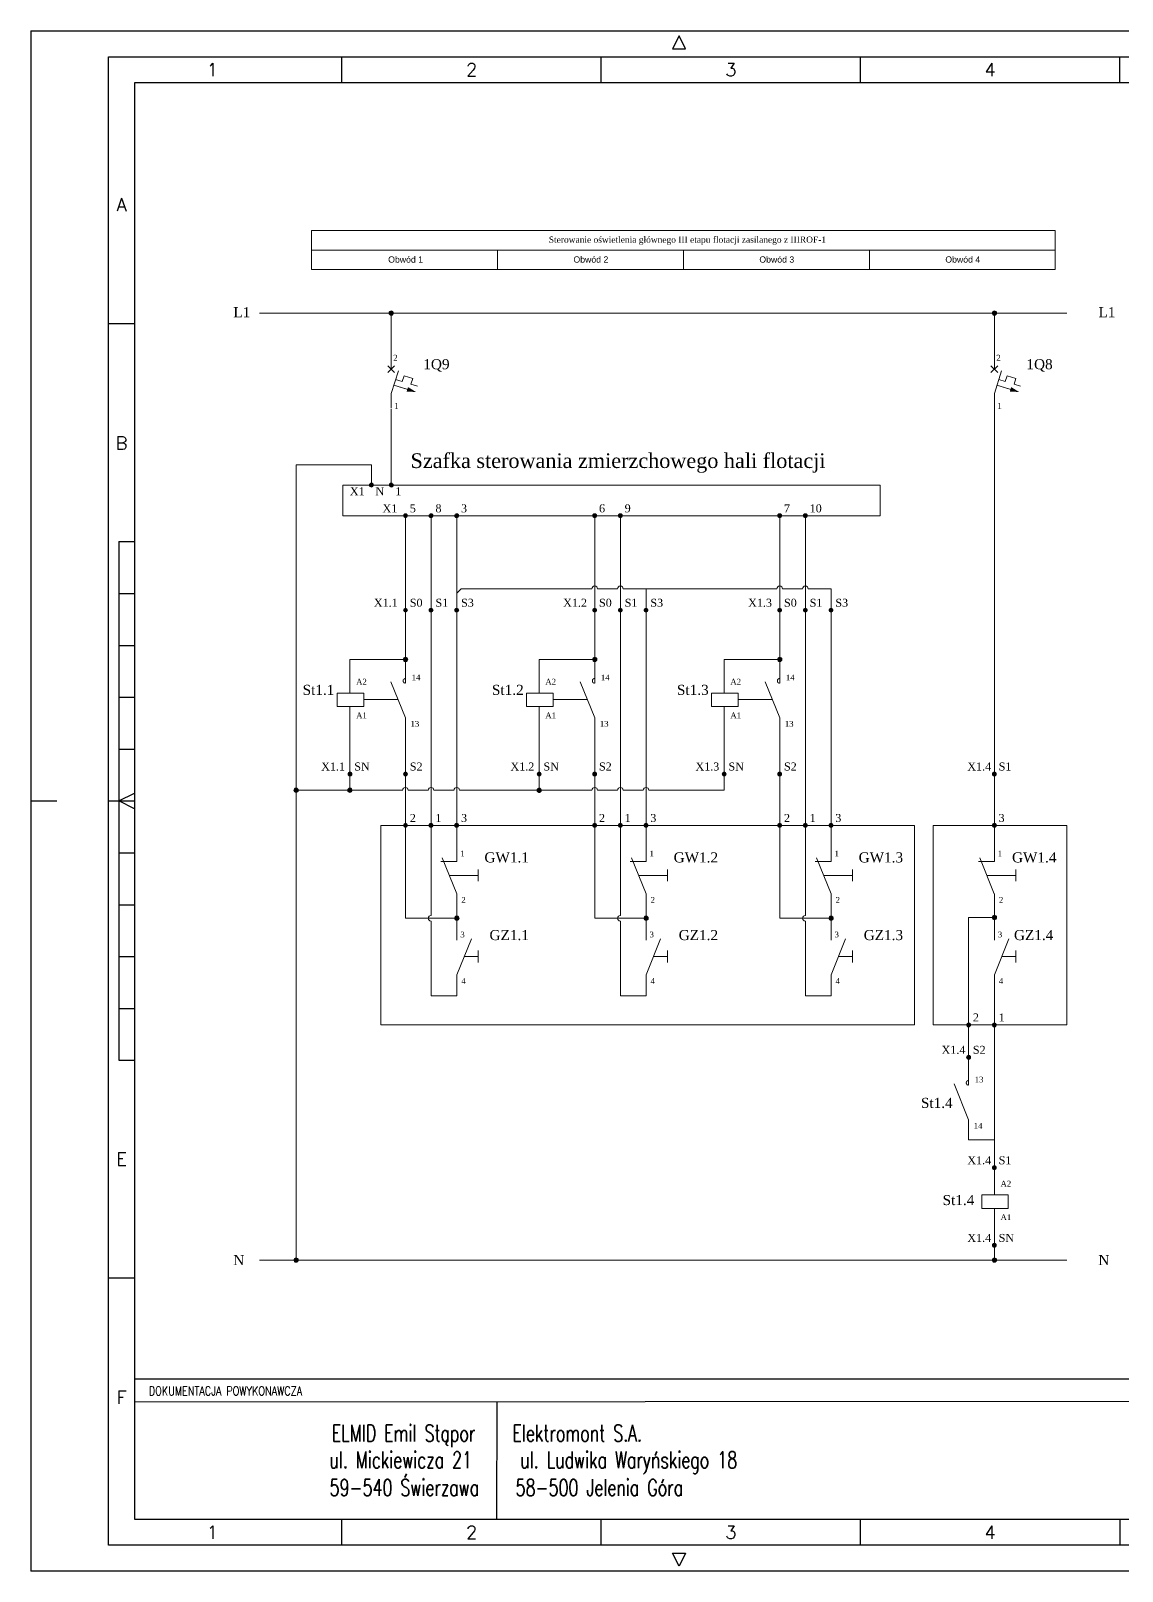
# Model space of a CAD drawing. Header units: millimetres. Extents: x 5687 to 64392, y -1898 to 18483.
# Drawn here: x 27838 to 38256, y -1898 to 12803 of the extents above; entities that cross this region are included whole.
import ezdxf
from ezdxf.enums import TextEntityAlignment as Align

# ---------------------------------------------------------------- set-up
doc = ezdxf.new("R2010")
doc.units = ezdxf.units.MM
doc.header["$LTSCALE"] = 0.3
doc.linetypes.add('ACAD_ISO02W100', pattern=[15, 12, -3])
doc.linetypes.add('ACAD_ISO05W100', pattern=[33, 24, -3, 0, -3, 0, -3])
doc.layers.get('0').update_dxf_attribs({"linetype": 'CONTINUOUS'})
for name, color, linetype in [('0 @ 1', 7, 'CONTINUOUS'), ('_A_TABELA-LAYOUT', 1, 'CONTINUOUS'), ('CIENKA', 1, 'CONTINUOUS'), ('GRUBA', 7, 'CONTINUOUS')]:
    doc.layers.add(name, color=color, linetype=linetype)
doc.styles.add('Annotative', font='ARIAL.TTF')
doc.styles.add('ROMANS', font='romans', dxfattribs={"width": 0.8, "oblique": 10, "height": 2.8})
doc.styles.add('TETERA', font='romans.shx', dxfattribs={"width": 0.8})

msp = doc.modelspace()

# ---------------------------------------------------------------- hatches: boundary and pattern name
at = {"lineweight": 9, "true_color": 0x1e788f}
for points in [[(31258, 10110, -1), (31299, 10110, -1)], [(37015, 10110, -1), (37056, 10110, -1)], [(31394, 6804, -1), (31435, 6804, -1)], [(33201, 6804, -1), (33242, 6804, -1)], [(34967, 6804, -1), (35008, 6804, -1)], [(30350, 5555, -1), (30391, 5555, -1)], [(30864, 5555, -1), (30905, 5555, -1)], [(31884, 4333, -1), (31926, 4333, -1)], [(33691, 4333, -1), (33732, 4333, -1)], [(35457, 4333, -1), (35498, 4333, -1)], [(37015, 4341, -1), (37057, 4341, -1)], [(30350, 1071, -1), (30391, 1071, -1)], [(37015, 1071, -1), (37057, 1071, -1)]]:
    msp.add_hatch(color=144, dxfattribs=at).paths.add_polyline_path(points)
at = {"linetype": 'Continuous', "lineweight": 9, "ltscale": 4}
for points in [[(31516, 9356), (31439, 9403), (31426, 9361)], [(37273, 9356), (37196, 9403), (37183, 9361)]]:
    msp.add_hatch(color=5, dxfattribs=at).paths.add_polyline_path(points, flags=0)
at = {"lineweight": 9}
h = msp.add_hatch(color=256, dxfattribs=at)
h.dxf.hatch_style = 1
h.paths.add_polyline_path([(31108, 8468, 1), (31071, 8468, 1)])
h = msp.add_hatch(color=256, dxfattribs=at)
h.dxf.hatch_style = 1
h.paths.add_polyline_path([(31297, 8468, 1), (31260, 8468, 1)])
h = msp.add_hatch(color=256, dxfattribs=at)
h.dxf.hatch_style = 1
h.paths.add_polyline_path([(31433, 8175, 1), (31396, 8175, 1)])
h = msp.add_hatch(color=256, dxfattribs=at)
h.dxf.hatch_style = 1
h.paths.add_polyline_path([(31678, 8175, 1), (31641, 8175, 1)])
h = msp.add_hatch(color=256, dxfattribs=at)
h.dxf.hatch_style = 1
h.paths.add_polyline_path([(31923, 8175, 1), (31886, 8175, 1)])
h = msp.add_hatch(color=256, dxfattribs=at)
h.dxf.hatch_style = 1
h.paths.add_polyline_path([(33240, 8175, 1), (33203, 8175, 1)])
h = msp.add_hatch(color=256, dxfattribs=at)
h.dxf.hatch_style = 1
h.paths.add_polyline_path([(33485, 8175, 1), (33447, 8175, 1)])
h = msp.add_hatch(color=256, dxfattribs=at)
h.dxf.hatch_style = 1
h.paths.add_polyline_path([(35006, 8175, 1), (34969, 8175, 1)])
h = msp.add_hatch(color=256, dxfattribs=at)
h.dxf.hatch_style = 1
h.paths.add_polyline_path([(35251, 8175, 1), (35213, 8175, 1)])
h = msp.add_hatch(color=256, dxfattribs=at)
h.dxf.hatch_style = 1
h.paths.add_polyline_path([(31433, 7274, 1), (31396, 7274, 1)])
h = msp.add_hatch(color=256, dxfattribs=at)
h.dxf.hatch_style = 1
h.paths.add_polyline_path([(31678, 7274, 1), (31641, 7274, 1)])
h = msp.add_hatch(color=256, dxfattribs=at)
h.dxf.hatch_style = 1
h.paths.add_polyline_path([(31923, 7274, 1), (31886, 7274, 1)])
h = msp.add_hatch(color=256, dxfattribs=at)
h.dxf.hatch_style = 1
h.paths.add_polyline_path([(33240, 7274, 1), (33203, 7274, 1)])
h = msp.add_hatch(color=256, dxfattribs=at)
h.dxf.hatch_style = 1
h.paths.add_polyline_path([(33485, 7274, 1), (33447, 7274, 1)])
h = msp.add_hatch(color=256, dxfattribs=at)
h.dxf.hatch_style = 1
h.paths.add_polyline_path([(33730, 7274, 1), (33692, 7274, 1)])
h = msp.add_hatch(color=256, dxfattribs=at)
h.dxf.hatch_style = 1
h.paths.add_polyline_path([(35006, 7274, 1), (34969, 7274, 1)])
h = msp.add_hatch(color=256, dxfattribs=at)
h.dxf.hatch_style = 1
h.paths.add_polyline_path([(35251, 7274, 1), (35213, 7274, 1)])
h = msp.add_hatch(color=256, dxfattribs=at)
h.dxf.hatch_style = 1
h.paths.add_polyline_path([(35496, 7274, 1), (35458, 7274, 1)])
h = msp.add_hatch(color=256, dxfattribs=at)
h.dxf.hatch_style = 1
h.paths.add_polyline_path([(30903, 5711, 1), (30866, 5711, 1)])
h = msp.add_hatch(color=256, dxfattribs=at)
h.dxf.hatch_style = 1
h.paths.add_polyline_path([(31433, 5711, 1), (31396, 5711, 1)])
h = msp.add_hatch(color=256, dxfattribs=at)
h.dxf.hatch_style = 1
h.paths.add_polyline_path([(32710, 5711, 1), (32673, 5711, 1)])
h = msp.add_hatch(color=256, dxfattribs=at)
h.dxf.hatch_style = 1
h.paths.add_polyline_path([(33240, 5711, 1), (33203, 5711, 1)])
h = msp.add_hatch(color=256, dxfattribs=at)
h.dxf.hatch_style = 1
h.paths.add_polyline_path([(34476, 5711, 1), (34439, 5711, 1)])
h = msp.add_hatch(color=256, dxfattribs=at)
h.dxf.hatch_style = 1
h.paths.add_polyline_path([(35006, 5711, 1), (34969, 5711, 1)])
h = msp.add_hatch(color=256, dxfattribs=at)
h.dxf.hatch_style = 1
h.paths.add_polyline_path([(37055, 5711, 1), (37017, 5711, 1)])
at = {"linetype": 'ACAD_ISO02W100', "lineweight": 9, "true_color": 0x1e788f}
msp.add_hatch(color=144, dxfattribs=at).paths.add_polyline_path([(32671, 5555, -1), (32712, 5555, -1)])
at = {"lineweight": 9}
h = msp.add_hatch(color=256, dxfattribs=at)
h.dxf.hatch_style = 1
h.paths.add_polyline_path([(31433, 5220, 1), (31396, 5220, 1)])
h = msp.add_hatch(color=256, dxfattribs=at)
h.dxf.hatch_style = 1
h.paths.add_polyline_path([(31678, 5220, 1), (31641, 5220, 1)])
h = msp.add_hatch(color=256, dxfattribs=at)
h.dxf.hatch_style = 1
h.paths.add_polyline_path([(31923, 5220, 1), (31886, 5220, 1)])
h = msp.add_hatch(color=256, dxfattribs=at)
h.dxf.hatch_style = 1
h.paths.add_polyline_path([(33240, 5220, 1), (33203, 5220, 1)])
h = msp.add_hatch(color=256, dxfattribs=at)
h.dxf.hatch_style = 1
h.paths.add_polyline_path([(33485, 5220, 1), (33447, 5220, 1)])
h = msp.add_hatch(color=256, dxfattribs=at)
h.dxf.hatch_style = 1
h.paths.add_polyline_path([(33730, 5220, 1), (33692, 5220, 1)])
h = msp.add_hatch(color=256, dxfattribs=at)
h.dxf.hatch_style = 1
h.paths.add_polyline_path([(35006, 5220, 1), (34969, 5220, 1)])
h = msp.add_hatch(color=256, dxfattribs=at)
h.dxf.hatch_style = 1
h.paths.add_polyline_path([(35251, 5220, 1), (35213, 5220, 1)])
h = msp.add_hatch(color=256, dxfattribs=at)
h.dxf.hatch_style = 1
h.paths.add_polyline_path([(35496, 5220, 1), (35458, 5220, 1)])
h = msp.add_hatch(color=256, dxfattribs=at)
h.dxf.hatch_style = 1
h.paths.add_polyline_path([(37054, 5220, 1), (37017, 5220, 1)])
h = msp.add_hatch(color=256, dxfattribs=at)
h.dxf.hatch_style = 1
h.paths.add_polyline_path([(36809, 3316, 1), (36771, 3316, 1)])
h = msp.add_hatch(color=256, dxfattribs=at)
h.dxf.hatch_style = 1
h.paths.add_polyline_path([(37055, 3316, 1), (37017, 3316, 1)])
h = msp.add_hatch(color=256, dxfattribs=at)
h.dxf.hatch_style = 1
h.paths.add_polyline_path([(36809, 3006, 1), (36771, 3006, 1)])
h = msp.add_hatch(color=256, dxfattribs=at)
h.dxf.hatch_style = 1
h.paths.add_polyline_path([(37055, 1953, 1), (37017, 1953, 1)])
h = msp.add_hatch(color=256, dxfattribs=at)
h.dxf.hatch_style = 1
h.paths.add_polyline_path([(37055, 1211, 1), (37017, 1211, 1)])

# ---------------------------------------------------------------- linework, layer by layer
for p, q in [((30021, 10110), (37728, 10110)), ((31279, 9709), (31279, 10110)), ((37036, 9709), (37036, 10110)), ((31279, 8468), (31279, 9195)), ((37036, 4985), (37036, 9205)), ((30371, 5576), (30371, 8661)), ((30371, 8661), (31090, 8661)), ((31090, 8661), (31090, 8468)), ((31415, 6664), (31415, 8175)), ((31659, 5555), (31659, 8175)), ((33221, 6664), (33221, 8175)), ((33466, 4360), (33466, 8175)), ((34987, 6664), (34987, 8175)), ((35232, 4360), (35232, 8175)), ((31945, 7478), (31904, 7437)), ((31945, 7478), (33195, 7478)), ((33248, 7478), (33439, 7478)), ((33493, 7478), (33711, 7478)), ((33711, 7478), (34961, 7478)), ((35014, 7478), (35205, 7478)), ((35259, 7478), (35477, 7478)), ((31415, 6804), (30885, 6804)), ((30885, 6804), (30885, 6483)), ((33221, 6804), (32691, 6804)), ((32691, 6804), (32691, 6483)), ((34987, 6804), (34457, 6804)), ((34457, 6804), (34457, 6483)), ((30885, 6356), (30885, 5555)), ((32691, 6356), (32691, 5555)), ((34457, 6356), (34457, 5555)), ((31414, 6149), (31414, 4333)), ((33221, 6149), (33221, 4333)), ((34987, 6149), (34987, 4333)), ((31388, 5555), (30371, 5555)), ((30371, 5534), (30371, 1071)), ((31633, 5555), (31441, 5555)), ((31659, 5555), (31659, 4360)), ((31878, 5555), (31686, 5555)), ((31904, 5555), (31905, 4985)), ((33194, 5555), (31931, 5555)), ((33439, 5555), (33247, 5555)), ((33684, 5555), (33493, 5555)), ((34457, 5555), (33738, 5555)), ((31905, 4470), (31905, 4211)), ((33712, 4470), (33711, 4211)), ((35478, 4470), (35477, 4211)), ((37036, 4470), (37036, 4211)), ((31905, 4333), (31414, 4333)), ((31659, 3593), (31659, 4306)), ((33711, 4333), (33221, 4333)), ((33466, 3593), (33466, 4306)), ((35478, 4333), (34987, 4333)), ((35232, 3593), (35232, 4306)), ((36790, 4341), (36790, 3593)), ((36790, 4341), (37036, 4341)), ((31905, 3696), (31905, 3593)), ((33712, 3696), (33712, 3593)), ((35478, 3696), (35478, 3593)), ((37036, 3696), (37036, 3593)), ((31905, 3593), (31659, 3593)), ((33712, 3593), (33466, 3593)), ((35478, 3593), (35232, 3593)), ((36790, 3593), (36790, 2828)), ((37036, 3593), (37036, 2756)), ((37036, 2756), (37036, 1693)), ((36790, 2313), (36790, 2220)), ((36790, 2220), (37036, 2220)), ((37036, 1565), (37036, 1065)), ((30021, 1071), (37728, 1071))]:
    msp.add_line(p, q, dxfattribs=at)
at = {"color": 5, "linetype": 'Continuous', "lineweight": 9}
for p, q in [((31279, 9709), (31279, 9574)), ((37036, 9709), (37036, 9574)), ((31279, 9661), (31279, 9574)), ((31279, 9661), (31279, 9574)), ((31279, 9661), (31279, 9574)), ((31279, 9661), (31279, 9574)), ((31279, 9661), (31279, 9574)), ((31279, 9661), (31279, 9574)), ((37036, 9661), (37036, 9574)), ((37036, 9661), (37036, 9574)), ((37036, 9661), (37036, 9574)), ((37036, 9661), (37036, 9574)), ((37036, 9661), (37036, 9574)), ((37036, 9661), (37036, 9574)), ((31279, 9341), (31279, 9205)), ((37036, 9341), (37036, 9205))]:
    msp.add_line(p, q, dxfattribs=at)
at = {"color": 5, "linetype": 'ByBlock', "lineweight": 9}
for p, q in [((31246, 9606), (31311, 9541)), ((31311, 9606), (31246, 9541)), ((37003, 9606), (37068, 9541)), ((37068, 9606), (37003, 9541))]:
    msp.add_line(p, q, dxfattribs=at)
at = {"color": 5, "linetype": 'Continuous', "lineweight": 9, "ltscale": 4}
for p, q in [((31279, 9341), (31347, 9557)), ((37036, 9341), (37104, 9557)), ((31304, 9422), (31500, 9362)), ((31304, 9422), (31500, 9362)), ((31304, 9422), (31500, 9362)), ((31304, 9422), (31500, 9362)), ((31304, 9422), (31500, 9362)), ((31304, 9422), (31500, 9362)), ((31304, 9422), (31436, 9381)), ((31321, 9476), (31383, 9457)), ((31401, 9512), (31383, 9457)), ((31484, 9486), (31401, 9512)), ((31467, 9431), (31484, 9486)), ((31467, 9431), (31529, 9411)), ((37061, 9422), (37257, 9362)), ((37061, 9422), (37257, 9362)), ((37061, 9422), (37257, 9362)), ((37061, 9422), (37257, 9362)), ((37061, 9422), (37257, 9362)), ((37061, 9422), (37257, 9362)), ((37061, 9422), (37193, 9381)), ((37078, 9476), (37140, 9457)), ((37158, 9512), (37140, 9457)), ((37241, 9486), (37158, 9512)), ((37224, 9431), (37241, 9486)), ((37224, 9431), (37286, 9411))]:
    msp.add_line(p, q, dxfattribs=at)
at = {"color": 252, "lineweight": 9}
for p, q in [((30816, 8468), (35946, 8468)), ((30816, 8468), (30816, 8175)), ((35946, 8175), (35946, 8468)), ((30816, 8175), (35946, 8175))]:
    msp.add_line(p, q, dxfattribs=at)
at = {"color": 0, "lineweight": 9}
for p, q in [((31904, 5555), (31904, 8175)), ((33711, 4985), (33711, 7478)), ((35477, 4985), (35477, 7478))]:
    msp.add_line(p, q, dxfattribs=at)
at = {"color": 5, "lineweight": 9}
for p, q in [((31415, 6576), (31415, 6664)), ((33221, 6576), (33221, 6664)), ((34987, 6576), (34987, 6664)), ((31414, 6246), (31276, 6590)), ((33221, 6246), (33082, 6590)), ((34987, 6246), (34848, 6590)), ((31414, 6246), (31414, 6149)), ((33221, 6246), (33221, 6149)), ((34987, 6246), (34987, 6149)), ((31905, 4874), (31753, 4874)), ((31904, 4567), (31766, 4910)), ((31905, 4874), (31905, 4985)), ((33711, 4874), (33560, 4874)), ((33711, 4567), (33572, 4910)), ((33711, 4874), (33711, 4985)), ((35477, 4874), (35326, 4874)), ((35477, 4567), (35338, 4910)), ((35477, 4874), (35477, 4985)), ((37036, 4874), (36884, 4874)), ((37035, 4567), (36897, 4910)), ((37036, 4874), (37036, 4985)), ((31905, 4567), (31905, 4470)), ((33712, 4567), (33712, 4470)), ((35478, 4567), (35478, 4470)), ((37036, 4567), (37036, 4470)), ((31905, 4123), (31905, 4211)), ((31905, 3793), (32044, 4137)), ((33711, 4123), (33711, 4211)), ((33712, 3793), (33850, 4137)), ((35477, 4123), (35477, 4211)), ((35478, 3793), (35616, 4137)), ((37036, 4123), (37036, 4211)), ((37036, 3793), (37175, 4137)), ((31905, 3793), (31905, 3696)), ((33712, 3793), (33712, 3696)), ((35478, 3793), (35478, 3696)), ((37036, 3793), (37036, 3696)), ((36790, 2740), (36790, 2828)), ((36790, 2410), (36651, 2753)), ((36790, 2410), (36790, 2313))]:
    msp.add_line(p, q, dxfattribs=at)
at = {"color": 5, "linetype": 'ACAD_ISO05W100', "lineweight": 9}
for p, q in [((31343, 6422), (31016, 6422)), ((33150, 6422), (32823, 6422)), ((34916, 6422), (34589, 6422)), ((31833, 4743), (32110, 4743)), ((32110, 4743), (32110, 4799)), ((32110, 4686), (32110, 4743)), ((33640, 4743), (33916, 4743)), ((33916, 4743), (33916, 4799)), ((33916, 4686), (33916, 4743)), ((35406, 4743), (35682, 4743)), ((35682, 4743), (35682, 4799)), ((35682, 4686), (35682, 4743)), ((36964, 4743), (37241, 4743)), ((37241, 4743), (37241, 4799)), ((37241, 4686), (37241, 4743)), ((32110, 3969), (32110, 4025)), ((33916, 3969), (33916, 4025)), ((35682, 3969), (35682, 4025)), ((37241, 3969), (37241, 4025)), ((31976, 3969), (32110, 3969)), ((32110, 3912), (32110, 3969)), ((33783, 3969), (33916, 3969)), ((33916, 3912), (33916, 3969)), ((35549, 3969), (35682, 3969)), ((35682, 3912), (35682, 3969)), ((37107, 3969), (37241, 3969)), ((37241, 3912), (37241, 3969))]:
    msp.add_line(p, q, dxfattribs=at)
msp.add_line((27838, 5453), (28086, 5453))
at = {"lineweight": 9}
for points in [[(30519, 10710), (37617, 10710), (37617, 10896), (30519, 10896)], [(30763, 6483), (31016, 6483), (31016, 6356), (30763, 6356)], [(32570, 6483), (32823, 6483), (32823, 6356), (32570, 6356)], [(34336, 6483), (34589, 6483), (34589, 6356), (34336, 6356)], [(36915, 1693), (37167, 1693), (37167, 1565), (36915, 1565)]]:
    msp.add_lwpolyline(points, close=True, dxfattribs=at)
at = {"color": 0, "lineweight": 9}
for points in [[(32293, 10710), (30519, 10710), (30519, 10524), (32293, 10524)], [(34068, 10710), (32293, 10710), (32293, 10524), (34068, 10524)], [(35843, 10710), (34068, 10710), (34068, 10524), (35843, 10524)], [(37617, 10710), (35843, 10710), (35843, 10524), (37617, 10524)]]:
    msp.add_lwpolyline(points, close=True, dxfattribs=at)
at = {"color": 252, "linetype": 'ACAD_ISO05W100', "lineweight": 9}
for points in [[(31179, 5220), (36275, 5220), (36275, 3316), (31179, 3316)], [(36451, 5220), (37728, 5220), (37728, 3316), (36451, 3316)]]:
    msp.add_lwpolyline(points, close=True, dxfattribs=at)
at = {"color": 10, "linetype": 'Continuous'}
msp.add_lwpolyline([(39223, -67), (28828, -64)], dxfattribs=at)
at = {"color": 0, "lineweight": 9}
for centre in [(31279, 10110), (37036, 10110), (31415, 6804), (33221, 6804), (34987, 6804), (30371, 5555), (30885, 5555), (31905, 4333), (33711, 4333), (35478, 4333), (37036, 4341), (30371, 1071), (37036, 1071)]:
    msp.add_circle(centre, 20.7, dxfattribs=at)
at = {"lineweight": 9}
for centre in [(31090, 8468), (31279, 8468), (31415, 8175), (31659, 8175), (31904, 8175), (33221, 8175), (33466, 8175), (34987, 8175), (35232, 8175), (31415, 7274), (31659, 7274), (31904, 7274), (33221, 7274), (33466, 7274), (33711, 7274), (34987, 7274), (35232, 7274), (35477, 7274), (30885, 5711), (31415, 5711), (32691, 5711), (33221, 5711), (34457, 5711), (34987, 5711), (37036, 5711), (31415, 5220), (31659, 5220), (31904, 5220), (33221, 5220), (33466, 5220), (33711, 5220), (34987, 5220), (35232, 5220), (35477, 5220), (37035, 5220), (36790, 3316), (37036, 3316), (36790, 3006), (37036, 1953), (37036, 1211)]:
    msp.add_circle(centre, 18.7, dxfattribs=at)
at = {"color": 0, "linetype": 'ACAD_ISO02W100', "lineweight": 9}
msp.add_circle((32691, 5555), 20.7, dxfattribs=at)
at = {"lineweight": 9}
for centre, start, end in [((33221, 7478), 0, 180), ((33466, 7478), 0, 180), ((34987, 7478), 0, 180), ((35232, 7478), 0, 180), ((31414, 5555), 0, 180), ((31659, 5555), 0, 180), ((31904, 5555), 0, 180), ((33221, 5555), 0, 180), ((33466, 5555), 0, 180), ((33711, 5555), 0, 180), ((31659, 4333), 90, 270), ((33466, 4333), 90, 270), ((35232, 4333), 90, 270)]:
    msp.add_arc(centre, 26.7, start, end, dxfattribs=at)
at = {"color": 5, "linetype": 'ACAD_ISO05W100', "lineweight": 9}
for centre in [(31415, 6599), (33221, 6599), (34987, 6599), (36790, 2762)]:
    msp.add_arc(centre, 22.5, 89.9965, 270, dxfattribs=at)
at = {"layer": 'CIENKA'}
for p, q in [((27838, 12803), (48628, 12803)), ((27838, 12803), (27838, -1898)), ((34026, 12754), (33964, 12630)), ((34088, 12630), (34026, 12754)), ((30808, 12308), (30808, 12556)), ((33283, 12308), (33283, 12556)), ((33964, 12630), (34088, 12630)), ((35758, 12308), (35758, 12556)), ((38233, 12308), (38233, 12556)), ((28828, 10007), (28581, 10007)), ((28680, 7928), (28680, 2978)), ((28680, 7928), (28828, 7928)), ((28680, 7433), (28828, 7433)), ((28680, 6938), (28828, 6938)), ((28680, 6443), (28828, 6443)), ((28680, 5948), (28828, 5948)), ((28581, 5453), (28828, 5453)), ((28680, 5453), (28828, 5527)), ((28828, 5378), (28680, 5453)), ((28828, 5527), (28828, 5378)), ((28680, 4958), (28828, 4958)), ((28680, 4463), (28828, 4463)), ((28680, 3968), (28828, 3968)), ((28680, 3473), (28828, 3473)), ((28680, 2978), (28828, 2978)), ((28828, 899), (28581, 899)), ((39223, -278), (28828, -284)), ((30808, -1651), (30808, -1403)), ((33283, -1651), (33283, -1403)), ((35758, -1651), (35758, -1403)), ((38233, -1403), (38233, -1651)), ((34026, -1849), (33964, -1725)), ((33964, -1725), (34088, -1725)), ((34088, -1725), (34026, -1849)), ((48628, -1898), (27838, -1898))]:
    msp.add_line(p, q, dxfattribs=at)
at = {"layer": 'CIENKA', "color": 10, "linetype": 'Continuous'}
msp.add_lwpolyline([(32286, -283), (32285, -1403)], dxfattribs=at)
at = {"layer": 'GRUBA'}
for p, q in [((28581, 12556), (48381, 12556)), ((28581, -1651), (28581, 12556)), ((48133, 12308), (28828, 12308)), ((28828, 12308), (28828, -1403)), ((28828, -1403), (48133, -1403)), ((48381, -1651), (28581, -1651))]:
    msp.add_line(p, q, dxfattribs=at)

# ---------------------------------------------------------------- texts
at = {"color": 0, "lineweight": 9, "style": 'Annotative'}
for s, insert, char_height, width, attachment_point in [('\\pi2264.1;{\\fTimes New Roman|b0|i0|c238|p18;Sterowanie oświetlenia głównego III etapu flotacji zasilanego z IIIROF-1}', (30519, 10761), 59.52, 7098.81, 7), ('\\pi730.59;Obwód 1 ', (30519, 10590), 59.52, 1774.7, 7), ('\\pi725.15;Obwód 2 ', (32293, 10590), 59.52, 1774.7, 7), ('\\pi724.85;Obwód 3 ', (34068, 10590), 59.52, 1774.7, 7), ('\\pi724.97;Obwód 4 ', (35843, 10590), 59.52, 1774.7, 7), ('{\\fTimes New Roman|b0|i0|c238|p18;L1}', (29772, 10166), 96.35, 4646.75, 1), ('{\\fTimes New Roman|b0|i0|c238|p18;Szafka sterowania zmierzchowego hali flotacji}', (31463, 8771), 140.15, 4646.75, 1), ('{\\fTimes New Roman|b0|i0|c238|p18;X1}', (30884, 8447), 76.38, 509.91, 1), ('{\\fTimes New Roman|b0|i0|c238|p18;N}', (31128, 8447), 76.38, 509.91, 1), ('{\\fTimes New Roman|b0|i0|c238|p18;1}', (31317, 8447), 76.38, 509.91, 1), ('{\\fTimes New Roman|b0|i0|c238|p18;X1}', (31196, 8284), 76.38, 509.91, 1), ('{\\fTimes New Roman|b0|i0|c238|p18;5}', (31456, 8284), 76.38, 509.91, 1), ('{\\fTimes New Roman|b0|i0|c238|p18;8}', (31701, 8284), 76.38, 509.91, 1), ('{\\fTimes New Roman|b0|i0|c238|p18;3}', (31945, 8284), 76.38, 509.91, 1), ('{\\fTimes New Roman|b0|i0|c238|p18;6}', (33262, 8284), 76.38, 509.91, 1), ('{\\fTimes New Roman|b0|i0|c238|p18;9}', (33507, 8284), 76.38, 509.91, 1), ('{\\fTimes New Roman|b0|i0|c238|p18;7}', (35028, 8284), 76.38, 509.91, 1), ('{\\fTimes New Roman|b0|i0|c238|p18;10}', (35273, 8284), 76.38, 509.91, 1), ('{\\fTimes New Roman|b0|i0|c238|p18;X1.1}', (31113, 7383), 76.38, 509.91, 1), ('{\\fTimes New Roman|b0|i0|c238|p18;S0}', (31456, 7383), 76.38, 509.91, 1), ('{\\fTimes New Roman|b0|i0|c238|p18;S1}', (31701, 7383), 76.38, 509.91, 1), ('{\\fTimes New Roman|b0|i0|c238|p18;S3}', (31945, 7383), 76.38, 509.91, 1), ('{\\fTimes New Roman|b0|i0|c238|p18;X1.2}', (32920, 7383), 76.38, 509.91, 1), ('{\\fTimes New Roman|b0|i0|c238|p18;S0}', (33262, 7383), 76.38, 509.91, 1), ('{\\fTimes New Roman|b0|i0|c238|p18;S1}', (33507, 7383), 76.38, 509.91, 1), ('{\\fTimes New Roman|b0|i0|c238|p18;S3}', (33752, 7383), 76.38, 509.91, 1), ('{\\fTimes New Roman|b0|i0|c238|p18;X1.3}', (34686, 7383), 76.38, 509.91, 1), ('{\\fTimes New Roman|b0|i0|c238|p18;S0}', (35028, 7383), 76.38, 509.91, 1), ('{\\fTimes New Roman|b0|i0|c238|p18;S1}', (35273, 7383), 76.38, 509.91, 1), ('{\\fTimes New Roman|b0|i0|c238|p18;S3}', (35518, 7383), 76.38, 509.91, 1), ('{\\fTimes New Roman|b0|i0|c238|p18;A2}', (30944, 6619), 55.21, 301.31, 1), ('{\\fTimes New Roman|b0|i0|c238|p18;14}', (31474, 6659), 55.21, 301.31, 1), ('{\\fTimes New Roman|b0|i0|c238|p18;A2}', (32750, 6619), 55.21, 301.31, 1), ('{\\fTimes New Roman|b0|i0|c238|p18;14}', (33280, 6659), 55.21, 301.31, 1), ('{\\fTimes New Roman|b0|i0|c238|p18;A2}', (34516, 6619), 55.21, 301.31, 1), ('{\\fTimes New Roman|b0|i0|c238|p18;14}', (35046, 6659), 55.21, 301.31, 1), ('{\\fTimes New Roman|b0|i0|c238|p18;St1.1}', (30433, 6463), 96.36, 968.99, 7), ('{\\fTimes New Roman|b0|i0|c238|p18;St1.2}', (32240, 6463), 96.36, 968.99, 7), ('{\\fTimes New Roman|b0|i0|c238|p18;St1.3}', (34006, 6463), 96.36, 968.99, 7), ('{\\fTimes New Roman|b0|i0|c238|p18;A1}', (30944, 6298), 55.21, 301.31, 1), ('{\\fTimes New Roman|b0|i0|c238|p18;13}', (31463, 6217), 55.21, 301.31, 1), ('{\\fTimes New Roman|b0|i0|c238|p18;A1}', (32750, 6298), 55.21, 301.31, 1), ('{\\fTimes New Roman|b0|i0|c238|p18;13}', (33270, 6217), 55.21, 301.31, 1), ('{\\fTimes New Roman|b0|i0|c238|p18;A1}', (34516, 6298), 55.21, 301.31, 1), ('{\\fTimes New Roman|b0|i0|c238|p18;13}', (35036, 6217), 55.21, 301.31, 1), ('{\\fTimes New Roman|b0|i0|c238|p18;X1.1}', (30610, 5820), 76.38, 509.91, 1), ('{\\fTimes New Roman|b0|i0|c238|p18;SN}', (30926, 5820), 76.38, 509.91, 1), ('{\\fTimes New Roman|b0|i0|c238|p18;S2}', (31456, 5820), 76.38, 509.91, 1), ('{\\fTimes New Roman|b0|i0|c238|p18;X1.2}', (32417, 5820), 76.38, 509.91, 1), ('{\\fTimes New Roman|b0|i0|c238|p18;SN}', (32732, 5820), 76.38, 509.91, 1), ('{\\fTimes New Roman|b0|i0|c238|p18;S2}', (33262, 5820), 76.38, 509.91, 1), ('{\\fTimes New Roman|b0|i0|c238|p18;X1.3}', (34183, 5820), 76.38, 509.91, 1), ('{\\fTimes New Roman|b0|i0|c238|p18;SN}', (34498, 5820), 76.38, 509.91, 1), ('{\\fTimes New Roman|b0|i0|c238|p18;S2}', (35028, 5820), 76.38, 509.91, 1), ('{\\fTimes New Roman|b0|i0|c238|p18;X1.4}', (36778, 5820), 76.38, 509.91, 1), ('{\\fTimes New Roman|b0|i0|c238|p18;S1}', (37077, 5820), 76.38, 509.91, 1), ('{\\fTimes New Roman|b0|i0|c238|p18;2}', (31456, 5329), 76.38, 509.91, 1), ('{\\fTimes New Roman|b0|i0|c238|p18;1}', (31701, 5329), 76.38, 509.91, 1), ('{\\fTimes New Roman|b0|i0|c238|p18;3}', (31945, 5329), 76.38, 509.91, 1), ('{\\fTimes New Roman|b0|i0|c238|p18;2}', (33262, 5329), 76.38, 509.91, 1), ('{\\fTimes New Roman|b0|i0|c238|p18;1}', (33507, 5329), 76.38, 509.91, 1), ('{\\fTimes New Roman|b0|i0|c238|p18;3}', (33752, 5329), 76.38, 509.91, 1), ('{\\fTimes New Roman|b0|i0|c238|p18;2}', (35028, 5329), 76.38, 509.91, 1), ('{\\fTimes New Roman|b0|i0|c238|p18;1}', (35273, 5329), 76.38, 509.91, 1), ('{\\fTimes New Roman|b0|i0|c238|p18;3}', (35518, 5329), 76.38, 509.91, 1), ('{\\fTimes New Roman|b0|i0|c238|p18;3}', (37076, 5329), 76.38, 509.91, 1), ('{\\fTimes New Roman|b0|i0|c238|p18;1}', (31980, 4979), 55.21, 301.31, 3), ('{\\fTimes New Roman|b0|i0|c238|p18;GW1.1}', (32593, 4864), 96.36, 968.99, 9), ('{\\fTimes New Roman|b0|i0|c238|p18;1}', (33786, 4979), 55.21, 301.31, 3), ('{\\fTimes New Roman|b0|i0|c238|p18;GW1.2}', (34399, 4864), 96.36, 968.99, 9), ('{\\fTimes New Roman|b0|i0|c238|p18;1}', (35552, 4979), 55.21, 301.31, 3), ('{\\fTimes New Roman|b0|i0|c238|p18;GW1.3}', (36165, 4864), 96.36, 968.99, 9), ('{\\fTimes New Roman|b0|i0|c238|p18;1}', (37110, 4979), 55.21, 301.31, 3), ('{\\fTimes New Roman|b0|i0|c238|p18;GW1.4}', (37629, 4864), 96.36, 968.99, 9), ('{\\fTimes New Roman|b0|i0|c238|p18;2}', (31990, 4537), 55.21, 301.31, 3), ('{\\fTimes New Roman|b0|i0|c238|p18;2}', (33796, 4537), 55.21, 301.31, 3), ('{\\fTimes New Roman|b0|i0|c238|p18;2}', (35562, 4537), 55.21, 301.31, 3), ('{\\fTimes New Roman|b0|i0|c238|p18;2}', (37121, 4537), 55.21, 301.31, 3), ('{\\fTimes New Roman|b0|i0|c238|p18;3}', (31980, 4206), 55.21, 301.31, 3), ('{\\fTimes New Roman|b0|i0|c238|p18;GZ1.1}', (32593, 4123), 96.36, 968.99, 9), ('{\\fTimes New Roman|b0|i0|c238|p18;3}', (33786, 4206), 55.21, 301.31, 3), ('{\\fTimes New Roman|b0|i0|c238|p18;GZ1.2}', (34399, 4123), 96.36, 968.99, 9), ('{\\fTimes New Roman|b0|i0|c238|p18;3}', (35552, 4206), 55.21, 301.31, 3), ('{\\fTimes New Roman|b0|i0|c238|p18;GZ1.3}', (36165, 4123), 96.36, 968.99, 9), ('{\\fTimes New Roman|b0|i0|c238|p18;3}', (37111, 4206), 55.21, 301.31, 3), ('{\\fTimes New Roman|b0|i0|c238|p18;GZ1.4}', (37599, 4123), 96.36, 968.99, 9), ('{\\fTimes New Roman|b0|i0|c238|p18;4}', (31990, 3763), 55.21, 301.31, 3), ('{\\fTimes New Roman|b0|i0|c238|p18;4}', (33796, 3763), 55.21, 301.31, 3), ('{\\fTimes New Roman|b0|i0|c238|p18;4}', (35562, 3763), 55.21, 301.31, 3), ('{\\fTimes New Roman|b0|i0|c238|p18;4}', (37121, 3763), 55.21, 301.31, 3), ('{\\fTimes New Roman|b0|i0|c238|p18;2}', (36831, 3425), 76.38, 509.91, 1), ('{\\fTimes New Roman|b0|i0|c238|p18;1}', (37077, 3425), 76.38, 509.91, 1), ('{\\fTimes New Roman|b0|i0|c238|p18;X1.4}', (36532, 3116), 76.38, 509.91, 1), ('{\\fTimes New Roman|b0|i0|c238|p18;S2}', (36831, 3116), 76.38, 509.91, 1), ('{\\fTimes New Roman|b0|i0|c238|p18;13}', (36849, 2822), 55.21, 301.31, 1), ('{\\fTimes New Roman|b0|i0|c238|p18;St1.4}', (36335, 2521), 96.36, 968.99, 7), ('{\\fTimes New Roman|b0|i0|c238|p18;14}', (36839, 2380), 55.21, 301.31, 1), ('{\\fTimes New Roman|b0|i0|c238|p18;X1.4}', (36778, 2062), 76.38, 509.91, 1), ('{\\fTimes New Roman|b0|i0|c238|p18;S1}', (37077, 2062), 76.38, 509.91, 1), ('{\\fTimes New Roman|b0|i0|c238|p18;A2}', (37095, 1828), 55.21, 301.31, 1), ('{\\fTimes New Roman|b0|i0|c238|p18;St1.4}', (36542, 1594), 96.36, 968.99, 7), ('{\\fTimes New Roman|b0|i0|c238|p18;A1}', (37095, 1508), 55.21, 301.31, 1), ('{\\fTimes New Roman|b0|i0|c238|p18;X1.4}', (36778, 1321), 76.38, 509.91, 1), ('{\\fTimes New Roman|b0|i0|c238|p18;SN}', (37077, 1321), 76.38, 509.91, 1), ('{\\fTimes New Roman|b0|i0|c238|p18;N}', (29771, 1119), 96.35, 4646.75, 1)]:
    msp.add_mtext(s, dxfattribs=dict(at, insert=insert, char_height=char_height, width=width, attachment_point=attachment_point))
for s, insert, char_height, width, attachment_point, rotation in [('{\\fTimes New Roman|b0|i0|c238|p18;2}', (31340, 9711), 57.27, 312.58, 3, 0.0458), ('{\\fTimes New Roman|b0|i0|c238|p18;2}', (37097, 9711), 57.27, 312.58, 3, 0.0458), ('{\\fTimes New Roman|b0|i0|c238|p18;1Q9}', (31585, 9670), 96.35, 744.63, 1, 359.9542), ('{\\fTimes New Roman|b0|i0|c238|p18;1Q8}', (37342, 9670), 96.35, 744.63, 1, 359.9542), ('{\\fTimes New Roman|b0|i0|c238|p18;1}', (31350, 9252), 57.27, 312.58, 3, 0.0458), ('{\\fTimes New Roman|b0|i0|c238|p18;1}', (37107, 9252), 57.27, 312.58, 3, 0.0458)]:
    msp.add_mtext(s, dxfattribs=dict(at, insert=insert, char_height=char_height, width=width, attachment_point=attachment_point, rotation=rotation))
at = {"layer": '0 @ 1', "color": 0, "lineweight": 9, "char_height": 96.35, "width": 4646.75, "attachment_point": 1, "style": 'Annotative'}
for s, insert in [('{\\fTimes New Roman|b0|i0|c238|p18;L1}', (38030, 10166)), ('{\\fTimes New Roman|b0|i0|c238|p18;N}', (38029, 1119))]:
    msp.add_mtext(s, dxfattribs=dict(at, insert=insert))
at = {"layer": '_A_TABELA-LAYOUT', "style": 'TETERA', "width": 0.8}
msp.add_text('DOKUMENTACJA POWYKONAWCZA', height=84.23, dxfattribs=at).set_placement((28965, -220))
at = {"layer": 'CIENKA', "style": 'ROMANS'}
for s, p in [('1', (29571, 12432)), ('2', (32046, 12432)), ('3', (34521, 12432)), ('4', (36996, 12432)), ('A', (28705, 11145)), ('B', (28705, 8868)), ('E', (28705, 2037)), ('F', (28705, -240)), ('1', (29571, -1527)), ('2', (32046, -1527)), ('3', (34521, -1527)), ('4', (36996, -1527))]:
    msp.add_text(s, height=124, dxfattribs=at).set_placement(p, align=Align.MIDDLE)
at = {"layer": 'GRUBA', "lineweight": 9, "style": 'ROMANS', "width": 0.7}
for s, p in [('ELMID Emil Stąpor', (31397, -660)), ('Elektromont S.A.', (33055, -660)), ('ul. Mickiewicza 21', (31370, -915)), ('ul. Ludwika Waryńskiego 18', (33546, -915)), ('59-540 Świerzawa', (31405, -1179)), ('58-500 Jelenia Góra', (33266, -1179))]:
    msp.add_text(s, height=158.65, dxfattribs=at).set_placement(p, align=Align.CENTER)

doc.saveas('drawing.dxf')
